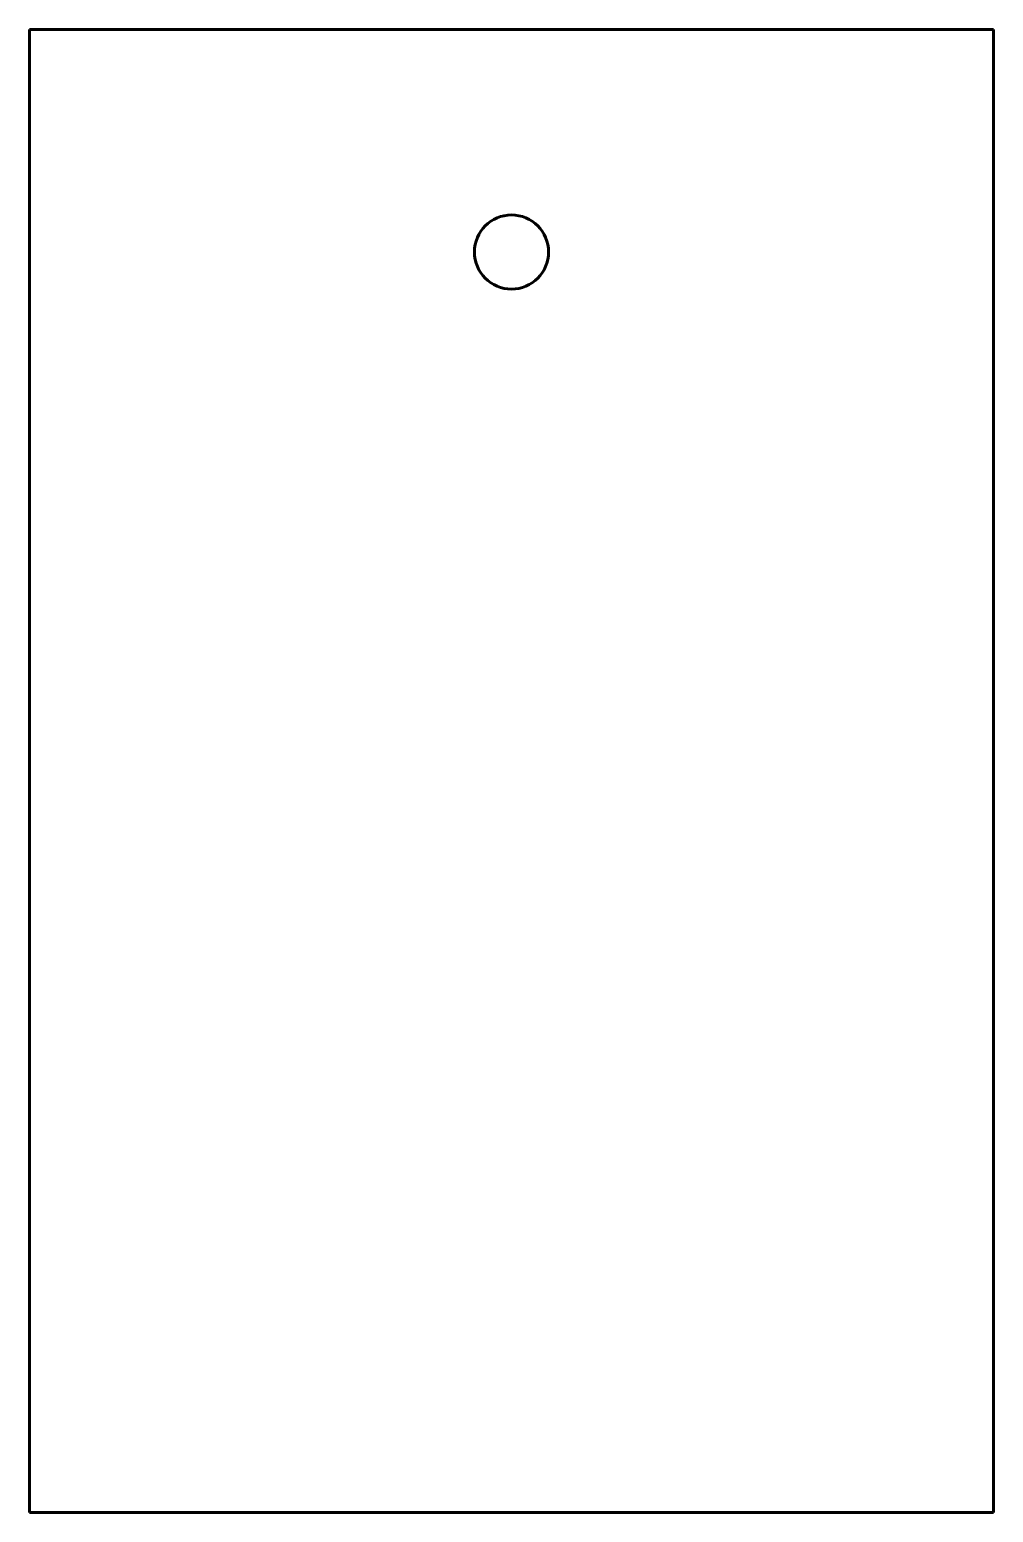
# Model space of a CAD drawing. Header units: millimetres. Extents: x -130 to 0, y 0 to 200.
import ezdxf

# ---------------------------------------------------------------- set-up
doc = ezdxf.new("R2010")
doc.units = ezdxf.units.MM
doc.linetypes.add('K5LT_BASIC', pattern=[0])

msp = doc.modelspace()

# ---------------------------------------------------------------- linework, layer by layer
at = {"color": 150, "linetype": 'K5LT_BASIC', "lineweight": 60, "true_color": 0x0080ff}
for p, q in [((-130, 0), (-130, 200)), ((-130, 200), (0, 200)), ((0, 200), (0, 0)), ((0, 0), (-130, 0))]:
    msp.add_line(p, q, dxfattribs=at)
msp.add_circle((-65, 170), 5, dxfattribs=at)

doc.saveas('drawing.dxf')
